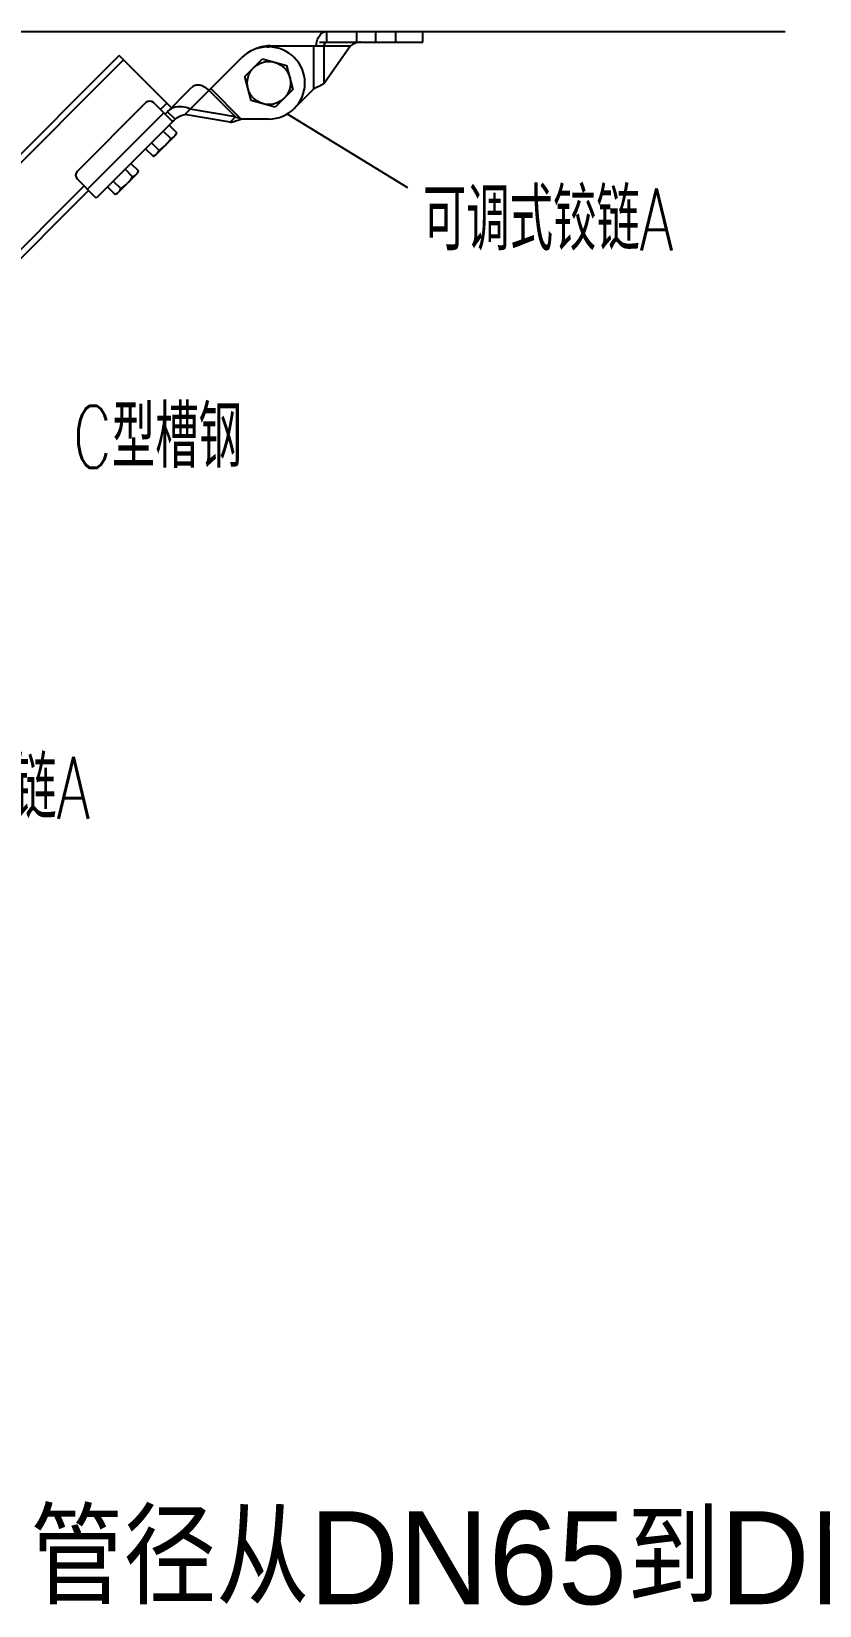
# Model space of a CAD drawing. Extents: x 1725261 to 1937680, y 860327 to 1571294.
# Drawn here: x 1850419 to 1855506, y 1243451 to 1253606 of the extents above; entities that cross this region are included whole.
import ezdxf

# ---------------------------------------------------------------- set-up
doc = ezdxf.new("R2010")
doc.units = 0
doc.header["$LTSCALE"] = 1000
doc.header["$MEASUREMENT"] = 0
doc.layers.add('bz', color=2, linetype='Continuous')
doc.layers.add('W_DIM', color=4, linetype='Continuous')
doc.styles.get("Standard").update_dxf_attribs({"font": 'gbenor.shx', "bigfont": 'gbcbig.shx'})
doc.styles.add('wwp100', font='txt.shx', dxfattribs={"width": 0.7, "height": 400, "bigfont": 'hztxt.shx'})
doc.styles.add('中西文等高字体', font='HZTXT_E.shx', dxfattribs={"width": 0.7, "height": 4, "bigfont": 'hztxt.shx'})
doc.dimstyles.get("Standard").update_dxf_attribs({"dimtxt": 0.18, "dimasz": 0.18, "dimexe": 0.18, "dimexo": 0.0625, "dimgap": 0.09, "dimtad": 0, "dimtih": 1, "dimtoh": 1, "dimdec": 4, "dimzin": 0, "dimdsep": 46, "dimtxsty": 'Standard', "dimcen": 0.09, "dimadec": 0, "dimazin": 0, "dimtfac": 1, "dimtdec": 4, "dimtofl": 0, "dimtmove": 0, "dimatfit": 3, "dimfxl": 0, "dimtolj": 1, "dimtzin": 0, "dimarcsym": 0})

msp = doc.modelspace()

# ---------------------------------------------------------------- linework, layer by layer
at = {"linetype": 'Continuous'}
for p, q in [((1852323.9, 1253606.4), (1852323.9, 1253536.7)), ((1852323.9, 1253606.4), (1852944.5, 1253606.4)), ((1852516, 1253606.4), (1852516, 1253536.7)), ((1852639.2, 1253606.4), (1852639.2, 1253536.7)), ((1852770.3, 1253536.7), (1852770.3, 1253606.4)), ((1852944.5, 1253536.7), (1852944.5, 1253606.4)), ((1850985.3, 1253451.5), (1847800.5, 1250266.7)), ((1851322.1, 1253114.8), (1850985.3, 1253451.5)), ((1851941.2, 1253506.3), (1851951.4, 1253506.3)), ((1851958.6, 1253513.5), (1852478.6, 1253513.5)), ((1852241.8, 1253235.8), (1852241.8, 1253513.5)), ((1852277.5, 1253536.7), (1852323.9, 1253536.7)), ((1852478.6, 1253513.5), (1852307.5, 1253271.5)), ((1852307.5, 1253271.5), (1852307.5, 1253513.5)), ((1852323.9, 1253536.7), (1852944.5, 1253536.7)), ((1851014.1, 1253422.8), (1847829.2, 1250237.9)), ((1851409.2, 1253070.5), (1851777, 1253438.2)), ((1851795.9, 1253315.6), (1851909.7, 1253429.4)), ((1851909.7, 1253429.4), (1852065.2, 1253387.8)), ((1852065.2, 1253387.8), (1852106.9, 1253232.3)), ((1851281, 1253073.7), (1851452.9, 1253245.6)), ((1851837.6, 1253160.1), (1851795.9, 1253315.6)), ((1850714.3, 1252704.1), (1851157.8, 1253147.6)), ((1851327.9, 1253026.8), (1851207.1, 1253147.6)), ((1851293.3, 1253143.5), (1851252.3, 1253102.4)), ((1851565.1, 1253226.3), (1851736.2, 1253055.2)), ((1851773, 1253041.6), (1851576.7, 1253238)), ((1851993, 1253118.5), (1851837.6, 1253160.1)), ((1852106.9, 1253232.3), (1851993, 1253118.5)), ((1852241.8, 1253235.8), (1852115.7, 1253109.7)), ((1850780, 1252589.1), (1851272.8, 1253081.9)), ((1851345.5, 1253039.6), (1851296.2, 1253088.9)), ((1851701.3, 1253020.4), (1851409.2, 1253070.5)), ((1851736.2, 1253055.2), (1851444.1, 1253105.4)), ((1851701.3, 1253020.4), (1851736.2, 1253055.2)), ((1851345.5, 1253039.6), (1850837.5, 1252531.6)), ((1851269.7, 1252963.8), (1851318.5, 1252914.9)), ((1851307.6, 1253001.7), (1851356.5, 1252952.9)), ((1851350, 1252939), (1851356.5, 1252952.9)), ((1851951.4, 1253041.6), (1851773, 1253041.6)), ((1851155.8, 1252850), (1851204.7, 1252801.1)), ((1851193.8, 1252887.9), (1851242.7, 1252839)), ((1851218.6, 1252807.6), (1851350, 1252939)), ((1851061.2, 1252755.3), (1851110.1, 1252706.4)), ((1851218.6, 1252807.6), (1851204.7, 1252801.1)), ((1850837.5, 1252531.6), (1850714.3, 1252654.8)), ((1850947.4, 1252641.5), (1850996.2, 1252592.6)), ((1850972.2, 1252561.2), (1851103.6, 1252692.6)), ((1851023.2, 1252717.4), (1851072.1, 1252668.5)), ((1851103.6, 1252692.6), (1851110.1, 1252706.4)), ((1850759.4, 1252609.6), (1848642.4, 1250492.6)), ((1850788.2, 1252580.9), (1848671.1, 1250463.8)), ((1850909.4, 1252603.6), (1850958.3, 1252554.7)), ((1850972.2, 1252561.2), (1850958.3, 1252554.7))]:
    msp.add_line(p, q, dxfattribs=at)
msp.add_circle((1851951.4, 1253274), 139.4, dxfattribs=at)
for centre, radius, start, end in [((1851941.2, 1253274), 232.3, 90, 135), ((1851958.6, 1253281.1), 232.3, 90, 117.00029), ((1851951.4, 1253274), 232.3, 270, 90), ((1851182.4, 1253123), 34.8, 45, 135), ((1850738.9, 1252679.4), 34.8, 135, 225)]:
    msp.add_arc(centre, radius, start, end, dxfattribs=at)
for points, knots in [([(1852258.2, 1253513.5), (1852258.2, 1253525.4), (1852261.3, 1253548.7), (1852275.1, 1253579.1), (1852296.5, 1253600.7), (1852315.2, 1253606.4), (1852323.9, 1253606.4)], [0, 0, 0, 0, 0.2879693, 0.555344, 0.7905333, 1, 1, 1, 1]), ([(1852307.5, 1253513.5), (1852307.5, 1253519.2), (1852309.7, 1253529.8), (1852319.4, 1253536.7), (1852323.9, 1253536.7)], [0, 0, 0, 0, 0.5597603, 1, 1, 1, 1]), ([(1852517, 1253532.7), (1852513.4, 1253531.6), (1852499.8, 1253526.9), (1852487.1, 1253519.6), (1852478.6, 1253513.5)], [0, 0, 0, 0, 0.2652356, 1, 1, 1, 1]), ([(1851565.1, 1253226.3), (1851556.6, 1253234.8), (1851538, 1253249), (1851506.7, 1253260.8), (1851476.3, 1253261), (1851459.1, 1253251.7), (1851452.9, 1253245.6)], [0, 0, 0, 0, 0.2879707, 0.5553439, 0.7905323, 1, 1, 1, 1]), ([(1852307.5, 1253271.5), (1852297.9, 1253264.8), (1852276.1, 1253252.6), (1852253.7, 1253241.6), (1852241.8, 1253235.8)], [0, 0, 0, 0, 0.4682186, 1, 1, 1, 1]), ([(1851333.1, 1253112.8), (1851329.6, 1253111.4), (1851316.2, 1253105.5), (1851304, 1253096.7), (1851296.2, 1253088.9)], [0, 0, 0, 0, 0.2529073, 1, 1, 1, 1]), ([(1851444.1, 1253105.4), (1851427, 1253113.6), (1851389.8, 1253124.3), (1851350.7, 1253119.6), (1851333.1, 1253112.8)], [0, 0, 0, 0, 0.5007687, 1, 1, 1, 1]), ([(1851345.5, 1253039.6), (1851354.4, 1253048.5), (1851374.6, 1253062.3), (1851398, 1253068.7), (1851409.2, 1253070.5)], [0, 0, 0, 0, 0.5225162, 1, 1, 1, 1]), ([(1851773, 1253041.6), (1851769.8, 1253042.7), (1851757.4, 1253046.7), (1851745, 1253051.1), (1851736.2, 1253055.2)], [0, 0, 0, 0, 0.254643, 1, 1, 1, 1]), ([(1851345.5, 1253039.6), (1851341.9, 1253036), (1851338.2, 1253031.7), (1851329.5, 1253025.2), (1851327.9, 1253026.8)], [0, 0, 0, 0, 0.6932466, 1, 1, 1, 1]), ([(1851341.2, 1252930.2), (1851342.8, 1252931.8), (1851348.9, 1252938.6), (1851353.6, 1252946.6), (1851356.5, 1252952.9)], [0, 0, 0, 0, 0.2463224, 1, 1, 1, 1]), ([(1851701.3, 1253020.4), (1851712.8, 1253022.5), (1851736.9, 1253029.2), (1851760.5, 1253037.3), (1851773, 1253041.6)], [0, 0, 0, 0, 0.4682186, 1, 1, 1, 1]), ([(1851227.4, 1252816.4), (1851229, 1252818), (1851235.1, 1252824.8), (1851239.7, 1252832.8), (1851242.7, 1252839)], [0, 0, 0, 0, 0.2463224, 1, 1, 1, 1]), ([(1851318.5, 1252914.9), (1851320.6, 1252915.9), (1851328.8, 1252920), (1851336.4, 1252925.4), (1851341.2, 1252930.2)], [0, 0, 0, 0, 0.2556987, 1, 1, 1, 1]), ([(1851204.7, 1252801.1), (1851205.9, 1252801.7), (1851210.4, 1252803.9), (1851214.8, 1252806.4), (1851217.9, 1252808.6)], [0, 0, 0, 0, 0.2533457, 1, 1, 1, 1]), ([(1851072.1, 1252668.5), (1851074.2, 1252669.5), (1851082.4, 1252673.6), (1851090, 1252679), (1851094.8, 1252683.8)], [0, 0, 0, 0, 0.2556987, 1, 1, 1, 1]), ([(1851094.8, 1252683.8), (1851096.4, 1252685.4), (1851102.5, 1252692.2), (1851107.1, 1252700.2), (1851110.1, 1252706.4)], [0, 0, 0, 0, 0.2463224, 1, 1, 1, 1]), ([(1850958.3, 1252554.7), (1850959.5, 1252555.2), (1850964, 1252557.5), (1850968.4, 1252560), (1850971.5, 1252562.1)], [0, 0, 0, 0, 0.2533457, 1, 1, 1, 1]), ([(1850981, 1252570), (1850982.6, 1252571.6), (1850988.7, 1252578.4), (1850993.3, 1252586.4), (1850996.2, 1252592.6)], [0, 0, 0, 0, 0.2463224, 1, 1, 1, 1])]:
    msp.add_open_spline(points, degree=3, knots=knots, dxfattribs=at)
for points in [[(1852545.5, 1253536.7), (1852535.9, 1253536.7), (1852526.2, 1253535.3), (1852517, 1253532.7)], [(1851242.7, 1252839), (1851257.4, 1252849.3), (1851271.6, 1252860.6), (1851284.3, 1252873.3)], [(1851284.3, 1252873.3), (1851297, 1252886), (1851308.3, 1252900.1), (1851318.5, 1252914.9)], [(1851217.9, 1252808.6), (1851221.3, 1252810.9), (1851224.5, 1252813.5), (1851227.4, 1252816.4)], [(1851037.9, 1252626.9), (1851050.6, 1252639.6), (1851061.9, 1252653.7), (1851072.1, 1252668.5)], [(1850971.5, 1252562.1), (1850974.9, 1252564.5), (1850978.1, 1252567.1), (1850981, 1252570)], [(1850996.2, 1252592.6), (1851011, 1252602.9), (1851025.2, 1252614.2), (1851037.9, 1252626.9)]]:
    msp.add_open_spline(points, degree=3, dxfattribs=at)
at = {"layer": 'bz'}
msp.add_line((1845019.1, 1253606.4), (1855283.5, 1253606.4), dxfattribs=at)

# ---------------------------------------------------------------- texts
at = {"layer": 'bz', "color": 7, "style": '中西文等高字体'}
msp.add_text('管径从DN65到DN150', height=600, dxfattribs=at).set_placement((1850411.5, 1243459.8))
at = {"layer": 'W_DIM', "color": 7, "style": 'wwp100', "width": 0.7}
for s, p in [('可调式铰链A', (1852945.7, 1252193.7)), ('C型槽钢', (1850685.7, 1250791)), ('可调式铰链A', (1849181.5, 1248525.8))]:
    msp.add_text(s, height=400, dxfattribs=at).set_placement(p)

# ---------------------------------------------------------------- leaders
msp.add_leader([(1852069.6, 1253074), (1852846.4, 1252600.3)], dimstyle='Standard', override={"dimgap": 20, "dimtad": 0})

doc.saveas('drawing.dxf')
